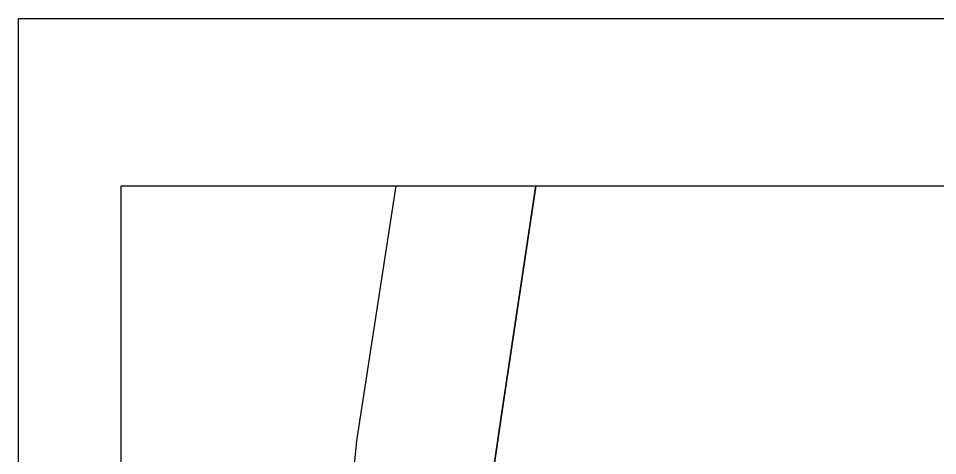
# Model space of a CAD drawing. Header units: millimetres. Extents: x 40342638 to 40753138, y 494620 to 782620.
# Drawn here: x 40342638 to 40450098, y 731503 to 782620 of the extents above; entities that cross this region are included whole.
import ezdxf

# ---------------------------------------------------------------- set-up
doc = ezdxf.new("R2010")
doc.units = ezdxf.units.MM
doc.header["$LTSCALE"] = 1000
doc.header["$MEASUREMENT"] = 0
doc.layers.get('Defpoints').update_dxf_attribs({"color": 161, "linetype": 'CONTINUOUS'})
doc.layers.add('지적선', color=197, linetype='CONTINUOUS')

msp = doc.modelspace()

# ---------------------------------------------------------------- linework, layer by layer
at = {"layer": 'Defpoints'}
msp.add_lwpolyline([(40753138, 494620), (40342638, 494620), (40342638, 782620), (40753138, 782620)], close=True, dxfattribs=at)
at = {"layer": 'Defpoints', "ltscale": 0.1}
msp.add_lwpolyline([(40705638, 512887), (40354638, 512887), (40354638, 763053), (40705638, 763053)], close=True, dxfattribs=at)
at = {"layer": '지적선', "flags": 128}
for points in [[(40562301, 556873), (40449152, 557005), (40436700, 556094), (40426936, 555494), (40420321, 555308), (40403204, 620108), (40392370, 661329), (40383081, 697432), (40382652, 699382), (40382124, 702339), (40381651, 705315), (40381299, 708290), (40381058, 711302), (40380917, 714305), (40380855, 717292), (40380875, 719313), (40380961, 721317), (40381124, 723319), (40381452, 726296), (40381995, 731256), (40382217, 733219), (40386791, 763053)], [(40510671, 763053), (40510579, 711522), (40414709, 711554), (40412709, 711569), (40410704, 711668), (40408768, 712027), (40406918, 712697), (40405184, 713664), (40403559, 714801), (40402054, 716073), (40400735, 717527), (40400728, 717534), (40399659, 719181), (40398870, 721009), (40398324, 722903), (40397967, 724843), (40397849, 726813), (40398020, 728794), (40399048, 735714), (40403126, 763053)], [(40403126, 763053), (40399048, 735714), (40398020, 728794)]]:
    msp.add_lwpolyline(points, dxfattribs=at)

doc.saveas('drawing.dxf')
